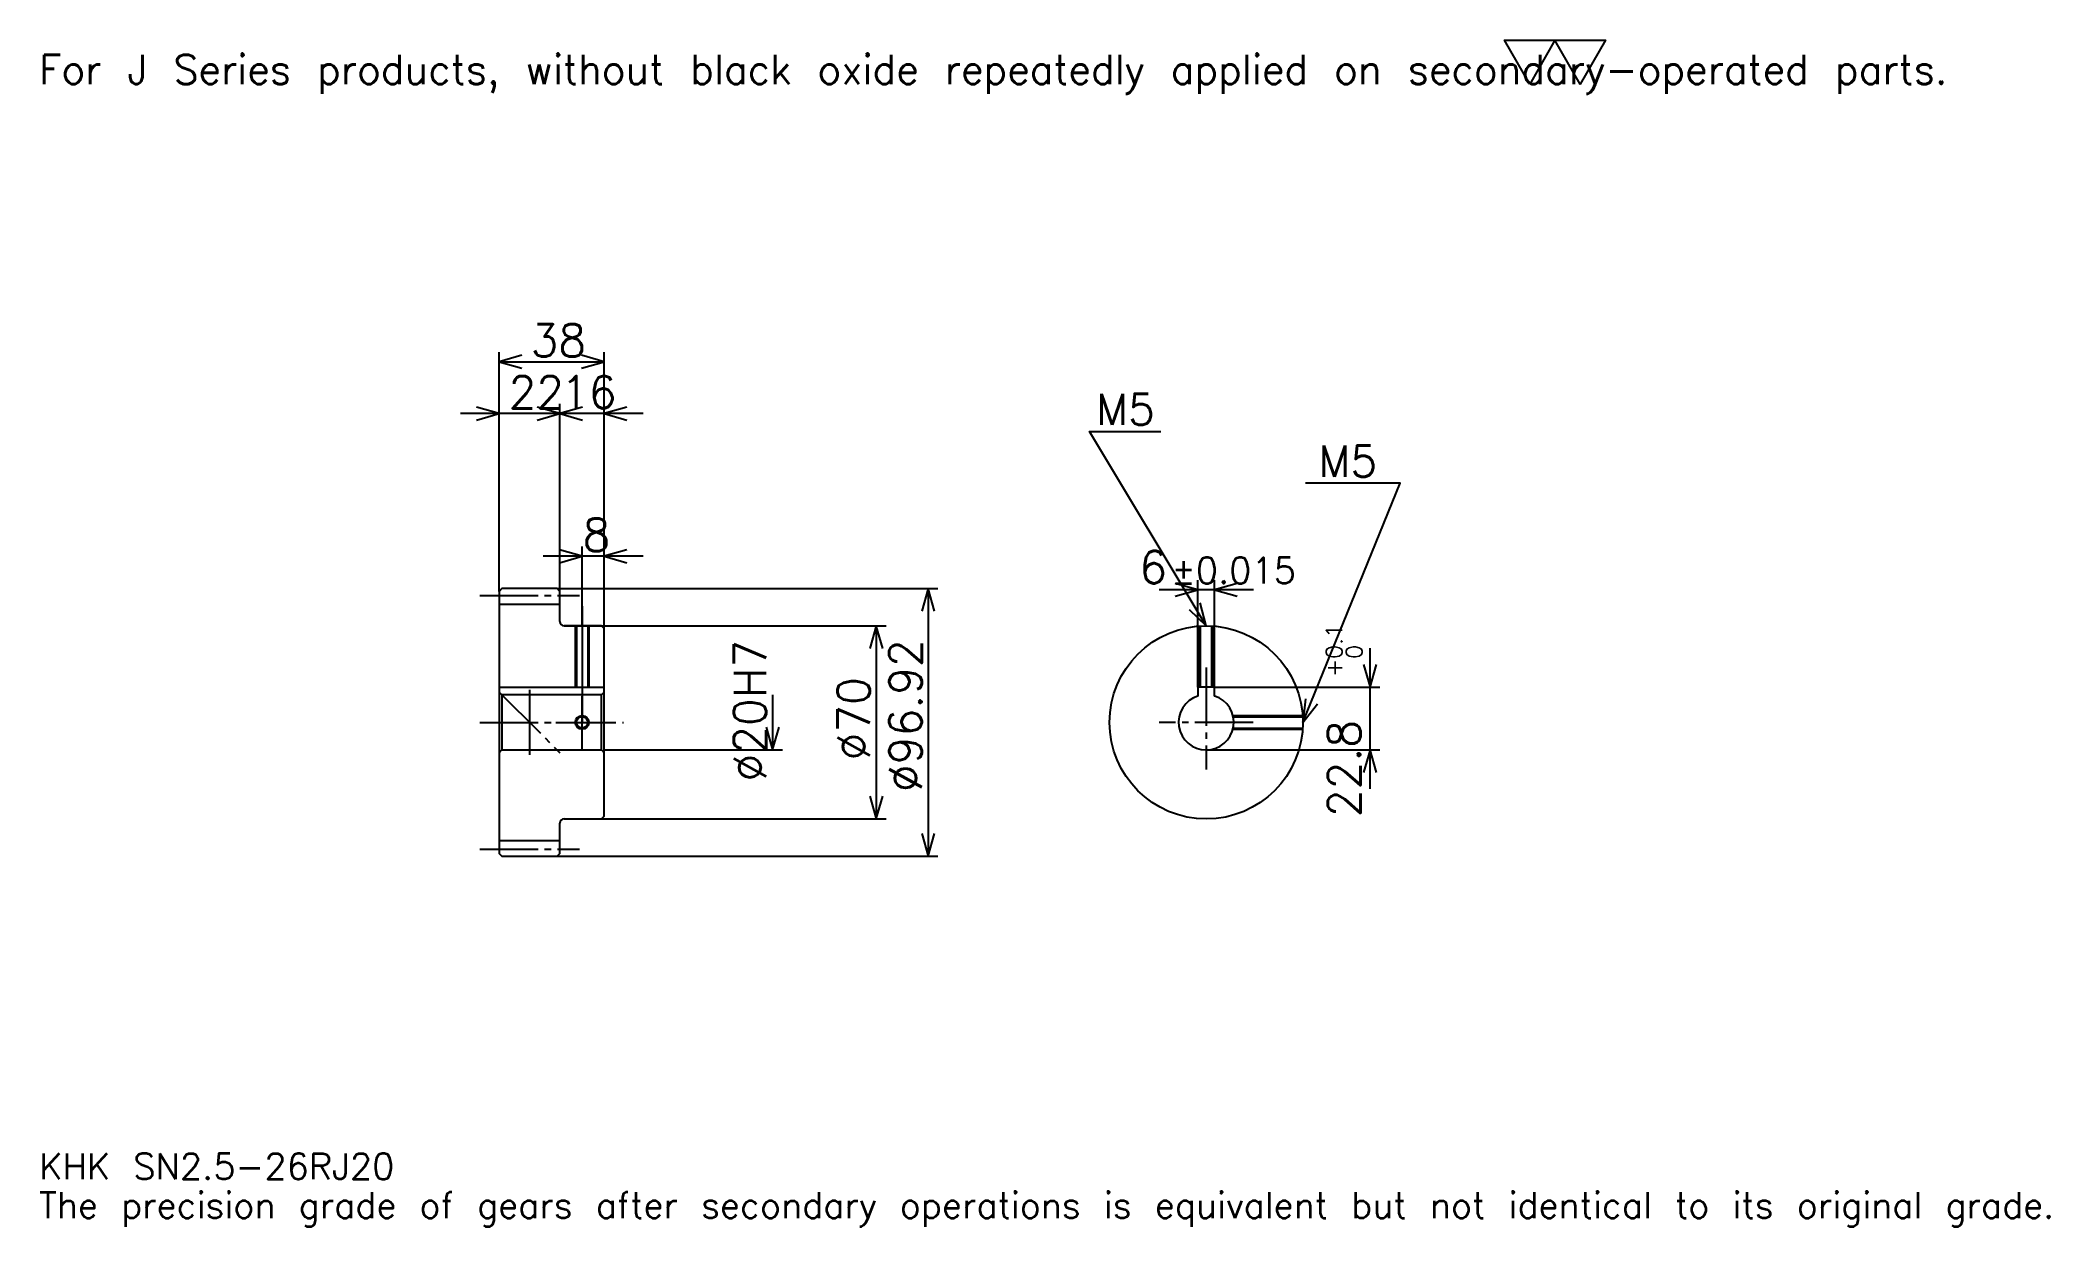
# Model space of a CAD drawing. Extents: x 24 to 752, y 9 to 438.
import ezdxf

# ---------------------------------------------------------------- set-up
doc = ezdxf.new("R2010")
doc.units = 0
doc.linetypes.add('DASHDOT', pattern=[28.173913, 21.130435, -2.347826, 2.347826, -2.347826])
doc.layers.get('0').update_dxf_attribs({"linetype": 'CONTINUOUS'})
doc.layers.add('DASHDOT', color=6, linetype='DASHDOT')
doc.styles.add('KANJI', font='TXT', dxfattribs={"bigfont": 'BIGFONT'})

msp = doc.modelspace()

# ---------------------------------------------------------------- linework, layer by layer
at = {"color": 5}
for p, q in [((190.17392, 239.809769), (190.17392, 325.505402)), ((190.17392, 321.983673), (228.17392, 321.983673)), ((228.17392, 239.809769), (228.17392, 325.505402)), ((212.17392, 239.809769), (212.17392, 306.722809)), ((226.26088, 303.20105), (176.08696, 303.20105)), ((242.26088, 303.20105), (198.08696, 303.20105)), ((220.17392, 239.809769), (220.17392, 255.070633)), ((242.26088, 251.548889), (206.08696, 251.548889)), ((443.304352, 204.147827), (443.304352, 242.886963)), ((449.304352, 204.147827), (449.304352, 242.886963)), ((190.17392, 238.809769), (190.17392, 239.809769)), ((211.17392, 239.809769), (228.17392, 239.809769)), ((212.17392, 238.809769), (212.17392, 239.809769)), ((220.17392, 226.347824), (220.17392, 239.809769)), ((220.17392, 226.347824), (220.17392, 239.809769)), ((228.17392, 239.809769), (349.086975, 239.809769)), ((228.17392, 225.347824), (228.17392, 239.809769)), ((345.565216, 239.809769), (345.565216, 142.88588)), ((463.391296, 239.365219), (429.217407, 239.365219)), ((213.67392, 226.347824), (228.17392, 226.347824)), ((228.17392, 226.347824), (330.304382, 226.347824)), ((326.782623, 226.347824), (326.782623, 156.347824)), ((505.652191, 167.260864), (505.652191, 218.234787)), ((449.304352, 204.147827), (509.17392, 204.147827)), ((289.217407, 201.347824), (289.217407, 181.347824)), ((228.17392, 181.347824), (292.739136, 181.347824)), ((446.304352, 181.347824), (509.17392, 181.347824)), ((213.67392, 156.347824), (228.17392, 156.347824)), ((228.17392, 156.347824), (330.304382, 156.347824)), ((211.17392, 142.88588), (228.17392, 142.88588)), ((228.17392, 142.88588), (349.086975, 142.88588))]:
    msp.add_line(p, q, dxfattribs=at)
at = {"color": 4}
for p, q in [((190.17392, 234.184769), (212.17392, 234.184769)), ((190.17392, 204.147827), (228.17392, 204.147827)), ((191.17392, 201.347824), (191.17392, 181.347824)), ((227.17392, 201.347824), (228.17392, 202.347824)), ((227.17392, 181.347824), (228.17392, 180.347824)), ((190.17392, 148.51088), (212.17392, 148.51088))]:
    msp.add_line(p, q, dxfattribs=at)
at = {"color": 7}
msp.add_line((201.17392, 203.08696), (201.17392, 179.608688), dxfattribs=at)
msp.add_lwpolyline([(563.478271, 422.608704), (554.321777, 438.480011), (590.947815, 438.480011), (581.791321, 422.608704), (572.634766, 438.480011), (563.478271, 422.608704)], dxfattribs=at)
at = {"color": 5}
for points in [[(198.391312, 324.331482), (190.17392, 321.983673), (198.391312, 319.635864)], [(219.956528, 319.635864), (228.17392, 321.983673), (219.956528, 324.331482)], [(181.956528, 300.853241), (190.17392, 303.20105), (181.956528, 305.548889)], [(203.956528, 300.853241), (212.17392, 303.20105), (203.956528, 305.548889)], [(220.391312, 305.548889), (212.17392, 303.20105), (220.391312, 300.853241)], [(236.391312, 305.548889), (228.17392, 303.20105), (236.391312, 300.853241)], [(446.304352, 226.347824), (404.043488, 296.782593), (429.869568, 296.782593)], [(481.304352, 191.347824), (516.521729, 278), (482.2435, 278)], [(211.956528, 249.20108), (220.17392, 251.548889), (211.956528, 253.896729)], [(236.391312, 253.896729), (228.17392, 251.548889), (236.391312, 249.20108)], [(435.086975, 237.017395), (443.304352, 239.365219), (435.086975, 241.713043)], [(457.521729, 241.713043), (449.304352, 239.365219), (457.521729, 237.017395)], [(347.913025, 231.592377), (345.565216, 239.809769), (343.217407, 231.592377)], [(440.063293, 232.186234), (446.304352, 226.347824), (444.089783, 234.602127)], [(329.130432, 218.130432), (326.782623, 226.347824), (324.434814, 218.130432)], [(503.304352, 212.365219), (505.652191, 204.147827), (508.000031, 212.365219)], [(482.223267, 199.844498), (481.304352, 191.347824), (486.573364, 198.076508)], [(286.869568, 189.565216), (289.217407, 181.347824), (291.565216, 189.565216)], [(508.000031, 173.130432), (505.652191, 181.347824), (503.304352, 173.130432)], [(324.434814, 164.565216), (326.782623, 156.347824), (329.130432, 164.565216)], [(343.217407, 151.103271), (345.565216, 142.88588), (347.913025, 151.103271)]]:
    msp.add_lwpolyline(points, dxfattribs=at)
at = {"color": 4}
for points in [[(212.17392, 227.847824), (212.17392, 238.809769), (211.17392, 239.809769), (191.17392, 239.809769), (190.17392, 238.809769), (190.17392, 180.347824)], [(213.67392, 156.347824), (227.17392, 156.347824), (228.17392, 157.347824), (228.17392, 225.347824), (227.17392, 226.347824), (213.67392, 226.347824)], [(217.67392, 226.347824), (217.67392, 204.147827)], [(218.108917, 226.347824), (218.108917, 204.147827)], [(222.238922, 226.347824), (222.238922, 204.147827)], [(222.67392, 226.347824), (222.67392, 204.147827)], [(443.804352, 204.147827), (443.804352, 226.258423)], [(444.239349, 204.147827), (444.239349, 226.28685)], [(448.369354, 204.147827), (448.369354, 226.28685)], [(448.804352, 204.147827), (448.804352, 226.258423)], [(449.304352, 200.887222), (449.304352, 204.147827), (443.304352, 204.147827), (443.304352, 200.887222)], [(190.17392, 180.347824), (191.17392, 181.347824), (227.17392, 181.347824), (227.17392, 201.347824), (191.17392, 201.347824), (190.17392, 202.347824)], [(455.986816, 193.847824), (481.214935, 193.847824)], [(456.088806, 193.412827), (481.243378, 193.412827)], [(455.986816, 188.847824), (481.214935, 188.847824)], [(456.088806, 189.282822), (481.243378, 189.282822)], [(190.17392, 180.347824), (190.17392, 143.88588), (191.17392, 142.88588), (211.17392, 142.88588), (212.17392, 143.88588), (212.17392, 154.847824)]]:
    msp.add_lwpolyline(points, dxfattribs=at)
for centre, radius in [((446.304352, 191.347824), 35), ((220.17392, 191.347824), 2.065)]:
    msp.add_circle(centre, radius, dxfattribs=at)
at = {"color": 7}
msp.add_circle((220.17392, 191.347824), 2.5, dxfattribs=at)
at = {"color": 4}
for centre, radius, start, end in [((213.67392, 227.847824), 1.5, 180, 270), ((446.304352, 191.347824), 10, 107.457602748, 72.542397252), ((213.67392, 154.847824), 1.5, 90, 180)]:
    msp.add_arc(centre, radius, start, end, dxfattribs=at)
at = {"layer": 'DASHDOT', "color": 7}
for p, q in [((183.130447, 237.309769), (219.217392, 237.309769)), ((220.17392, 226.347824), (220.17392, 191.347824)), ((446.304352, 211.191299), (446.304352, 174.304352)), ((190.17392, 202.347824), (212.17392, 180.347824)), ((183.130447, 191.347824), (235.217407, 191.347824)), ((463.347839, 191.347824), (429.260864, 191.347824)), ((183.130447, 145.38588), (219.217392, 145.38588))]:
    msp.add_line(p, q, dxfattribs=at)
for points in [[(220.17392, 233.391296), (220.17392, 197.10434)], [(220.17392, 181.804352), (220.17392, 200.891296)], [(210.630447, 191.347824), (229.717407, 191.347824)]]:
    msp.add_lwpolyline(points, dxfattribs=at)

# ---------------------------------------------------------------- texts
at = {"color": 7, "style": 'KANJI'}
for s, height, p in [('For J Series products, without black oxide repeatedly applied on secondary-operated parts.', 10.565217, (23.47826, 422.608704)), ('38', 11.73913, (201.543488, 323.861938)), ('22', 11.73913, (193.543488, 305.079315)), ('16', 11.73913, (212.543488, 305.079315)), ('M5', 11.269566, (406.391296, 299.130432)), ('M5', 11.269566, (486.939148, 280.347839)), ('8', 11.73913, (220.358704, 253.427155)), ('6', 11.73913, (422.072449, 241.713043)), ('%%p0.015', 9.391304, (433.692749, 241.713043)), ('KHK SN2.5-26RJ20', 9.391304, (23.47826, 25.826086)), ('The precision grade of gears after secondary operations is equivalent but not identical to its original grade.', 9.391304, (23.47826, 11.73913))]:
    msp.add_text(s, height=height, dxfattribs=at).set_placement(p)
for s, height, p in [('%%c20H7', 11.73913, (286.869568, 169.923904)), ('%%c96.92', 11.73913, (343.217407, 166.108688)), ('0.1', 5.869565, (495.556549, 214.380875)), ('0', 5.869565, (502.834808, 214.380875)), ('+', 5.869565, (495.556549, 207.806961)), ('%%c70', 11.73913, (324.434814, 177.554352)), ('22.8', 11.73913, (502.130463, 156.995361))]:
    msp.add_text(s, height=height, rotation=90, dxfattribs=at).set_placement(p)

doc.saveas('drawing.dxf')
